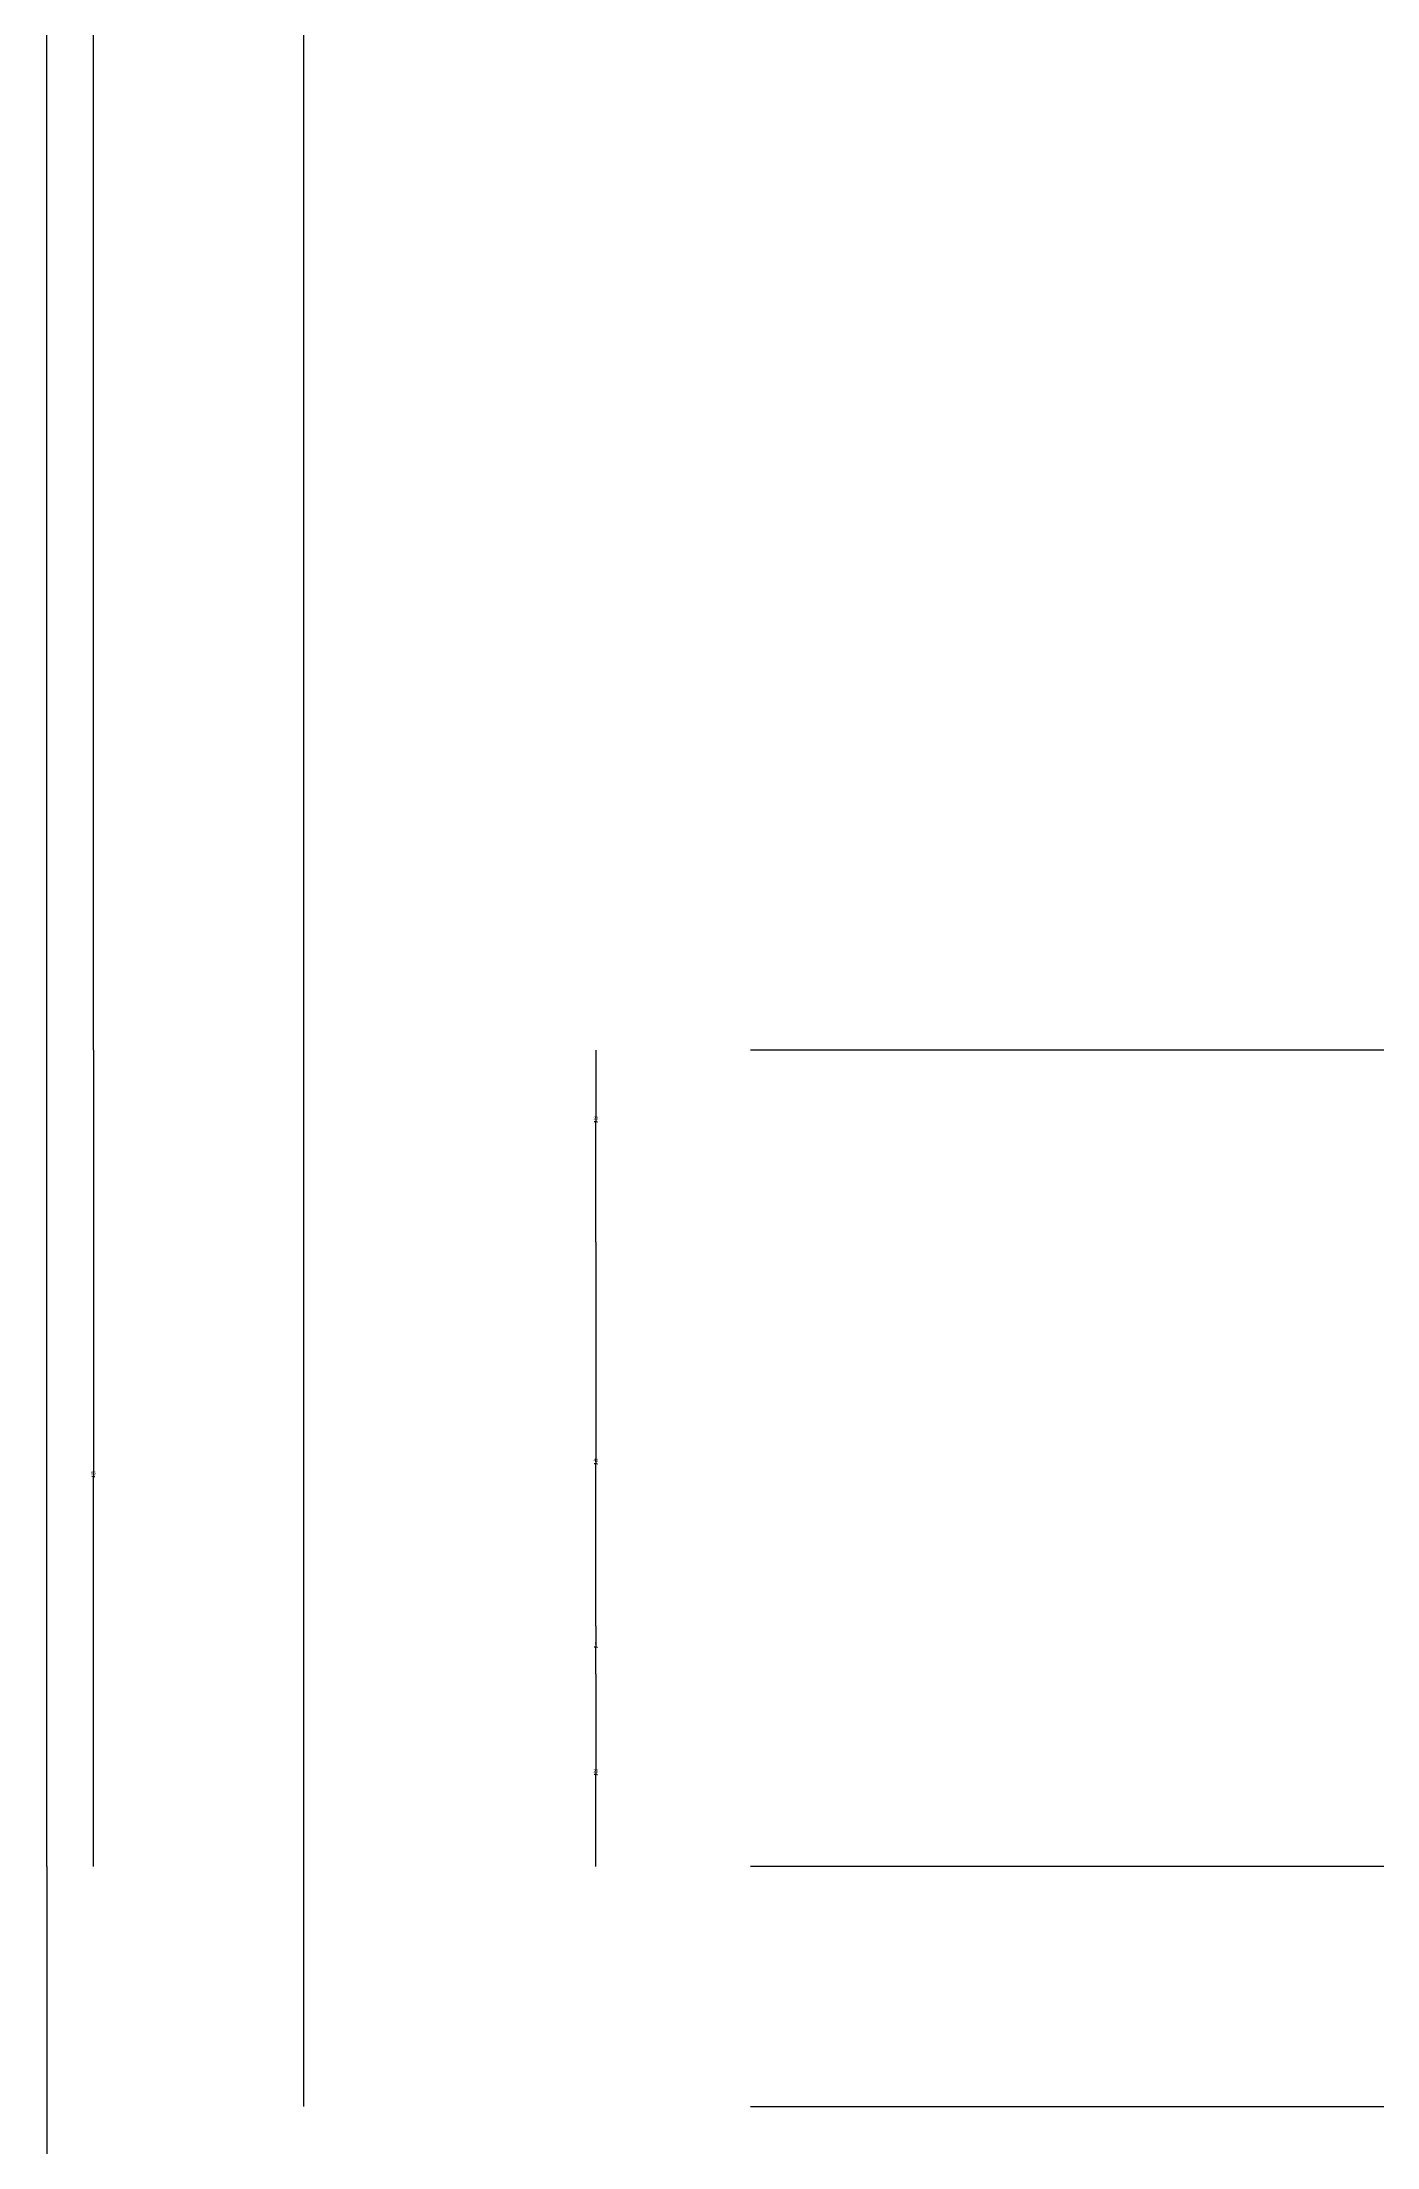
# Model space of a CAD drawing. Header units: metres. Extents: x 0 to 5442, y 0 to 7067.
# Drawn here: x 625 to 1042, y 677 to 1334 of the extents above; entities that cross this region are included whole.
import ezdxf

# ---------------------------------------------------------------- set-up
doc = ezdxf.new("R2010")
doc.units = ezdxf.units.M
for name, color, linetype in [('2', 2, 'Continuous'), ('7', 7, 'Continuous'), ('BH', 3, 'Continuous'), ('DIM', 3, 'Continuous')]:
    doc.layers.add(name, color=color, linetype=linetype)
doc.dimstyles.get("Standard").update_dxf_attribs({"dimtxt": 2.5, "dimasz": 2.5, "dimexe": 1.25, "dimexo": 0.625, "dimtad": 1, "dimcen": 2.5, "dimazin": 3, "dimtfac": 1, "dimtmove": 0, "dimatfit": 3})

# ---------------------------------------------------------------- blocks, each defined once
blk = doc.blocks.new('*D5')
for p, q in [((798.4, 959.24), (798.4, 889.98)), ((798.15, 889.98), (797.9, 889.98)), ((798.4, 839.24), (798.4, 889.98)), ((798.4, 889.98), (798.4, 889.98)), ((798.65, 889.98), (798.9, 889.98))]:
    blk.add_line(p, q)
at = {"layer": 'Defpoints'}
for p in [(798.4, 959.24), (798.4, 889.98), (798.4, 839.24)]:
    blk.add_point(p, dxfattribs=at)
at = {"layer": 'DIM', "insert": (798.4, 891.105), "char_height": 1, "attachment_point": 5}
blk.add_mtext('40', dxfattribs=at)
blk = doc.blocks.new('*D6')
for p, q in [((798.4, 1019.24), (798.4, 996.87)), ((798.15, 996.87), (797.9, 996.87)), ((798.4, 959.24), (798.4, 996.87)), ((798.4, 996.87), (798.4, 996.87)), ((798.65, 996.87), (798.9, 996.87))]:
    blk.add_line(p, q)
at = {"layer": 'Defpoints'}
for p in [(798.4, 1019.24), (798.4, 996.87), (798.4, 959.24)]:
    blk.add_point(p, dxfattribs=at)
at = {"layer": 'DIM', "insert": (798.4, 997.995), "char_height": 1, "attachment_point": 5}
blk.add_mtext('20', dxfattribs=at)
blk = doc.blocks.new('*D7')
for p, q in [((641.47, 1019.24), (641.47, 886.05)), ((641.22, 886.05), (640.97, 886.05)), ((641.47, 764.24), (641.47, 886.05)), ((641.47, 886.05), (641.47, 886.05)), ((641.72, 886.05), (641.97, 886.05))]:
    blk.add_line(p, q)
at = {"layer": 'Defpoints'}
for p in [(641.47, 1019.24), (641.47, 886.05), (641.47, 764.24)]:
    blk.add_point(p, dxfattribs=at)
at = {"layer": 'DIM', "insert": (641.47, 887.175), "char_height": 1, "attachment_point": 5}
blk.add_mtext('85', dxfattribs=at)
blk = doc.blocks.new('*D8')
for p, q in [((707.17, 3359.5), (707.17, 2024.37)), ((706.92, 2024.37), (706.67, 2024.37)), ((707.17, 689.24), (707.17, 2024.37)), ((707.17, 2024.37), (707.17, 2024.37)), ((707.42, 2024.37), (707.67, 2024.37))]:
    blk.add_line(p, q)
at = {"layer": 'Defpoints'}
for p in [(707.17, 3359.5), (707.17, 2024.37), (707.17, 689.24)]:
    blk.add_point(p, dxfattribs=at)
at = {"layer": 'DIM', "insert": (707.17, 2025.495), "char_height": 1, "attachment_point": 5}
blk.add_mtext('2690', dxfattribs=at)
blk = doc.blocks.new('*D9')
for p, q in [((626.97, 3284.5), (626.97, 2024.37)), ((626.72, 2024.37), (626.47, 2024.37)), ((626.97, 764.24), (626.97, 2024.37)), ((626.97, 2024.37), (626.97, 2024.37)), ((627.22, 2024.37), (627.47, 2024.37))]:
    blk.add_line(p, q)
at = {"layer": 'Defpoints'}
for p in [(626.97, 3284.5), (626.97, 2024.37), (626.97, 764.24)]:
    blk.add_point(p, dxfattribs=at)
at = {"layer": 'DIM', "insert": (626.97, 2025.495), "char_height": 1, "attachment_point": 5}
blk.add_mtext('2640', dxfattribs=at)
blk = doc.blocks.new('*D10')
for p, q in [((626.97, 764.24), (626.97, 631.25)), ((626.97, 689.24), (626.97, 631.25)), ((626.72, 631.25), (626.47, 631.25)), ((626.97, 631.25), (626.97, 631.25)), ((627.22, 631.25), (627.47, 631.25))]:
    blk.add_line(p, q)
at = {"layer": 'Defpoints'}
for p in [(626.97, 764.24), (626.97, 689.24), (626.97, 631.25)]:
    blk.add_point(p, dxfattribs=at)
at = {"layer": 'DIM', "insert": (626.97, 632.375), "char_height": 1, "attachment_point": 5}
blk.add_mtext('25', dxfattribs=at)
blk = doc.blocks.new('*D11')
for p, q in [((798.4, 839.24), (798.4, 832.69)), ((798.15, 832.69), (797.9, 832.69)), ((798.4, 824.24), (798.4, 832.69)), ((798.4, 832.69), (798.4, 832.69)), ((798.65, 832.69), (798.9, 832.69))]:
    blk.add_line(p, q)
at = {"layer": 'Defpoints'}
for p in [(798.4, 839.24), (798.4, 832.69), (798.4, 824.24)]:
    blk.add_point(p, dxfattribs=at)
at = {"layer": 'DIM', "insert": (798.4, 833.815), "char_height": 1, "attachment_point": 5}
blk.add_mtext('5', dxfattribs=at)
blk = doc.blocks.new('*D12')
for p, q in [((798.4, 824.24), (798.4, 792.92)), ((798.15, 792.92), (797.9, 792.92)), ((798.4, 764.24), (798.4, 792.92)), ((798.4, 792.92), (798.4, 792.92)), ((798.65, 792.92), (798.9, 792.92))]:
    blk.add_line(p, q)
at = {"layer": 'Defpoints'}
for p in [(798.4, 824.24), (798.4, 792.92), (798.4, 764.24)]:
    blk.add_point(p, dxfattribs=at)
at = {"layer": 'DIM', "insert": (798.4, 794.045), "char_height": 1, "attachment_point": 5}
blk.add_mtext('20', dxfattribs=at)
blk = doc.blocks.new('*D13')
for p, q in [((641.47, 3029.5), (641.47, 2024.37)), ((641.22, 2024.37), (640.97, 2024.37)), ((641.47, 1019.24), (641.47, 2024.37)), ((641.47, 2024.37), (641.47, 2024.37)), ((641.72, 2024.37), (641.97, 2024.37))]:
    blk.add_line(p, q)
at = {"layer": 'Defpoints'}
for p in [(641.47, 3029.5), (641.47, 2024.37), (641.47, 1019.24)]:
    blk.add_point(p, dxfattribs=at)
at = {"layer": 'DIM', "insert": (641.47, 2025.495), "char_height": 1, "attachment_point": 5}
blk.add_mtext('2470', dxfattribs=at)

msp = doc.modelspace()

# ---------------------------------------------------------------- hatches: boundary and pattern name
at = {"layer": 'BH'}
h = msp.add_hatch(dxfattribs=at)
h.set_pattern_fill('AR-RROOF', scale=500)
h.paths.add_polyline_path([(1398.6, 3029.5), (846.67, 3029.5), (846.67, 2217.46), (1398.6, 2241.09)])
h.paths.add_polyline_path([(2520.52, 3029.5), (1968.6, 3029.5), (1968.6, 2265.49), (2520.52, 2289.12)])
h.paths.add_polyline_path([(2520.52, 1988.84), (1968.6, 1965.21), (1968.6, 1019.24), (2520.52, 1019.24)])
h.paths.add_polyline_path([(1398.6, 1940.81), (846.67, 1917.18), (846.67, 1019.24), (1398.6, 1019.24)])

# ---------------------------------------------------------------- linework, layer by layer
at = {"layer": '2'}
msp.add_line((846.67, 689.24), (2520.52, 689.24), dxfattribs=at)
at = {"layer": '7'}
msp.add_line((1398.6, 1019.24), (846.67, 1019.24), dxfattribs=at)
msp.add_lwpolyline([(1203.6, 839.24), (1203.6, 764.24), (846.67, 764.24)], dxfattribs=at)

# ---------------------------------------------------------------- dimensions: what is measured, and where the dimension line sits
at = {"layer": 'DIM'}
for base, p1, p2, text, picture, middle in [((707.17, 2024.37), (707.17, 689.24), (707.17, 3359.5), '2690', '*D8', (707.17, 2025.495)), ((626.97, 2024.37), (626.97, 764.24), (626.97, 3284.5), '2640', '*D9', (626.97, 2025.495)), ((641.47, 2024.37), (641.47, 1019.24), (641.47, 3029.5), '2470', '*D13', (641.47, 2025.495)), ((641.47, 886.05), (641.47, 764.24), (641.47, 1019.24), '85', '*D7', (641.47, 887.175)), ((798.4, 996.87), (798.4, 959.24), (798.4, 1019.24), '20', '*D6', (798.4, 997.995)), ((798.4, 889.98), (798.4, 839.24), (798.4, 959.24), '40', '*D5', (798.4, 891.105)), ((798.4, 832.69), (798.4, 824.24), (798.4, 839.24), '5', '*D11', (798.4, 833.815)), ((798.4, 792.92), (798.4, 764.24), (798.4, 824.24), '20', '*D12', (798.4, 794.045)), ((626.97, 631.25), (626.97, 689.24), (626.97, 764.24), '25', '*D10', (626.97, 632.375))]:
    dim = msp.add_linear_dim(base=base, p1=p1, p2=p2, text=text, dimstyle='Standard', dxfattribs=at)
    dim.commit()
    dim.dimension.update_dxf_attribs({"geometry": picture, "text_midpoint": middle})

doc.saveas('drawing.dxf')
